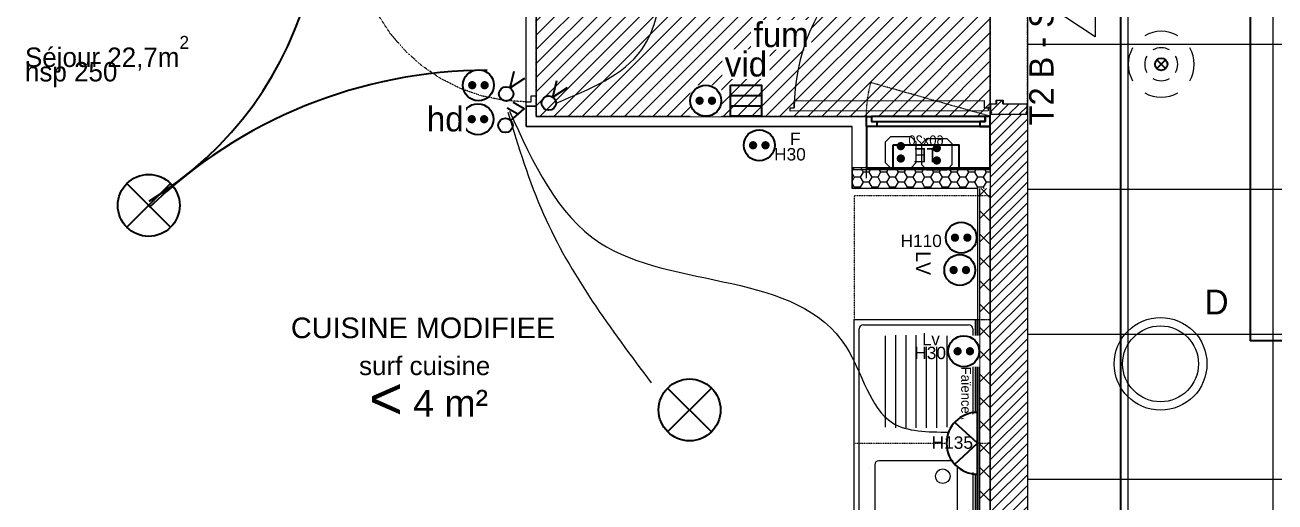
# Model space of a CAD drawing. Header units: centimetres. Extents: x 2191 to 12545, y -680 to 18662.
# Drawn here: x 7944 to 8550, y 8177 to 8408 of the extents above; entities that cross this region are included whole.
import ezdxf

# ---------------------------------------------------------------- set-up
doc = ezdxf.new("R2010")
doc.units = ezdxf.units.CM
for name, pattern in [('Style de ligne -11', [0.347222, 0.20828, -0.138942]), ('Style de ligne -13', [0.147638, 0.098425, -0.049213]), ('Style de ligne -18', [0.164042, 0.054681, -0.109361]), ('Style de ligne -5', [0.20828, 0.069425, -0.138855]), ('VW-01', [0.41656, 0.20828, -0.20828])]:
    doc.linetypes.add(name, pattern=pattern)
for name, color, linetype in [('B Aménagement intérieur', 252, 'Continuous'), ('B faience', 252, 'Style de ligne -11'), ('B Faux plafonds', 252, 'Continuous'), ('B Faux plafonds_Hatch', 252, 'Continuous'), ('B GÈnÈral_Hatch', 252, 'Continuous'), ('B Général', 252, 'Continuous'), ('C ANNOTATIONS-prestations', 252, 'Continuous'), ('C ANNOTATIONS-prestations_Hatch', 252, 'Continuous'), ('C ANNOTATIONS-texte', 252, 'Continuous'), ('D SURFACES-shab', 252, 'Continuous'), ('F REMPLISSAGE-TE', 252, 'Continuous'), ('F REMPLISSAGE-TE_Hatch', 252, 'Continuous')]:
    doc.layers.add(name, color=color, linetype=linetype)
for name, color, linetype, lineweight in [('prlm-ELEC-CFA', 1, 'Continuous', 25), ('prlm-ELEC-CFO', 1, 'Continuous', 25), ('prlm-ELEC-SSI', 6, 'Continuous', 25), ('prlm-GAZ', 2, 'Continuous', 25)]:
    doc.layers.add(name, color=color, linetype=linetype, lineweight=lineweight)
doc.styles.add('Arial', font='arial.ttf')
doc.styles.add('Eurostile', font='Eurosti.TTF')
doc.styles.add('Eurostile (bold)', font='Eurostib.TTF')
doc.styles.add('Eurostile (italic)', font='Eurostib.TTF')
doc.styles.add('prlm-elec-cfa', font='comic.ttf', dxfattribs={"height": 12})
doc.styles.add('prlm-elec-cfo', font='comic.ttf', dxfattribs={"height": 12})
doc.styles.add('prlm-elec-ssi', font='comic.ttf', dxfattribs={"height": 12})
doc.styles.add('prlm-sejc', font='arial.ttf', dxfattribs={"height": 20})
pattern_1 = [(180, (-523.5337, 4890.0473), (-4.2613636, -2.4602994), [2.840909, -5.6818181]), (300, (-523.5337, 4890.0473), (4.2613636, -2.4602994), [2.840909, -5.6818181]), (240, (-526.3746, 4885.1267), (-9e-09, -4.9205988), [2.840909, -5.6818181])]

# ---------------------------------------------------------------- blocks, each defined once
blk = doc.blocks.new('xi.VV')
at = {"layer": 'prlm-ELEC-CFO', "color": 0}
blk.add_lwpolyline([(6.95, 3.42), (0.01, -1.13), (1.91, 6.95)], dxfattribs=at)
blk.add_circle((-2, -4), 3.5, dxfattribs=at)
blk = doc.blocks.new('xi.VID')
at = {"layer": 'prlm-ELEC-CFA', "color": 0, "linetype": 'ByBlock', "lineweight": -2, "flags": 128}
blk.add_lwpolyline([(-7.5, 7.5), (7.5, 7.5), (7.5, -7.5), (-7.5, -7.5)], close=True, dxfattribs=at)
at = {"layer": 'prlm-ELEC-CFA', "color": 0}
for points in [[(-7.5, 2.5), (7.5, 2.5)], [(-7.5, -2.5), (7.5, -2.5)]]:
    blk.add_lwpolyline(points, dxfattribs=at)
blk = doc.blocks.new('xi.PC')
at = {"color": 0, "lineweight": 5}
blk.add_wipeout([(-7.5, -7.5), (7.5, -7.5), (7.5, 7.5), (-7.5, 7.5)], dxfattribs=at).dxf.layer = 'prlm-ELEC-CFO'
at = {"layer": 'prlm-ELEC-CFO', "color": 0, "linetype": 'ByBlock', "lineweight": 5, "const_width": 2}
for points in [[(-4, 0, 1), (-2, 0, 1)], [(2, 0, 1), (4, 0, 1)]]:
    blk.add_lwpolyline(points, format="xyb", close=True, dxfattribs=at)
at = {"layer": 'prlm-ELEC-CFO', "color": 0, "linetype": 'ByBlock', "lineweight": -2}
blk.add_circle((0, 0), 7.5, dxfattribs=at)
blk = doc.blocks.new('xi.PCGTL')
at = {"layer": 'prlm-ELEC-CFO', "color": 0, "lineweight": 0}
blk.add_lwpolyline([(-7.5, -5), (-5, -7.5), (5, -7.5), (7.5, -5), (7.5, 5), (5, 7.5), (-5, 7.5), (-7.5, 5)], close=True, dxfattribs=at)
at = {"layer": 'prlm-ELEC-CFO', "color": 0, "linetype": 'ByBlock', "lineweight": 5, "const_width": 2}
for points in [[(-4, 0, 1), (-2, 0, 1)], [(2, 0, 1), (4, 0, 1)]]:
    blk.add_lwpolyline(points, format="xyb", close=True, dxfattribs=at)
blk = doc.blocks.new('xi.4m²')
at = {"color": 0}
blk.add_wipeout([(-34.54, 20.54), (34.54, 20.54), (34.54, -20.54), (-34.54, -20.54)], dxfattribs=at).dxf.layer = 'prlm-ELEC-CFO'
at = {"layer": 'prlm-ELEC-CFO', "color": 0, "attachment_point": 6, "line_spacing_factor": 0.8, "style": 'prlm-sejc'}
for s, insert, char_height in [('surf cuisine', (30.36, 8.9), 9), ('4 m²', (29.31, -9.19), 13)]:
    blk.add_mtext(s, dxfattribs=dict(at, insert=insert, char_height=char_height))
at = {"layer": 'prlm-ELEC-CFO', "color": 0, "style": 'prlm-sejc', "flags": 8}
blk.add_attdef('?', (-28.3, -16.79), '', height=20, dxfattribs=at)
blk = doc.blocks.new('xi.ECAP')
at = {"color": 0}
blk.add_wipeout([(-15, 0), (-10.13, 11.06), (0, 15), (10.13, 11.06), (15, 0)], dxfattribs=at).dxf.layer = 'prlm-ELEC-CFO'
at = {"layer": 'prlm-ELEC-CFO', "color": 0, "linetype": 'ByBlock', "lineweight": -2, "flags": 128}
blk.add_lwpolyline([(15, 0, 1), (-15, 0)], format="xyb", close=True, dxfattribs=at)
at = {"layer": 'prlm-ELEC-CFO', "color": 0}
blk.add_lwpolyline([(-10.13, 11.06), (0, 0), (10.13, 11.06)], dxfattribs=at)
blk = doc.blocks.new('xi.PTCE')
at = {"layer": 'prlm-ELEC-CFO', "color": 0}
for points in [[(-10.61, 10.61), (10.61, -10.61)], [(10.61, 10.61), (-10.61, -10.61)]]:
    blk.add_lwpolyline(points, dxfattribs=at)
at = {"layer": 'prlm-ELEC-CFO', "color": 0, "linetype": 'ByBlock'}
blk.add_circle((0, 0), 15, dxfattribs=at)
blk = doc.blocks.new('xi.DA')
at = {"layer": 'prlm-ELEC-CFO', "color": 0}
for points in [[(0.61, -1.67), (7.04, 4.05), (1.81, 7.01)], [(4.05, 1.39), (-1.17, 4.34)]]:
    blk.add_lwpolyline(points, dxfattribs=at)
blk.add_circle((-2, -4), 3.5, dxfattribs=at)
blk = doc.blocks.new('xi.PCHD')
at = {"color": 0, "lineweight": 5}
blk.add_wipeout([(-7.5, -7.5), (7.5, -7.5), (7.5, 7.5), (-7.5, 7.5)], dxfattribs=at).dxf.layer = 'prlm-ELEC-CFO'
at = {"layer": 'prlm-ELEC-CFO', "color": 0, "linetype": 'ByBlock', "lineweight": 5, "const_width": 2}
for points in [[(-4, 0, 1), (-2, 0, 1)], [(2, 0, 1), (4, 0, 1)]]:
    blk.add_lwpolyline(points, format="xyb", close=True, dxfattribs=at)
at = {"layer": 'prlm-ELEC-CFO', "color": 0, "linetype": 'ByBlock', "lineweight": -2}
blk.add_circle((0, 0), 7.5, dxfattribs=at)
blk = doc.blocks.new('xi.LV')
at = {"color": 0, "lineweight": 5}
blk.add_wipeout([(-7.5, -7.5), (7.5, -7.5), (7.5, 7.5), (-7.5, 7.5)], dxfattribs=at).dxf.layer = 'prlm-ELEC-CFO'
at = {"layer": 'prlm-ELEC-CFO', "color": 0, "linetype": 'ByBlock', "lineweight": 5, "const_width": 2}
for points in [[(-4, 0, 1), (-2, 0, 1)], [(2, 0, 1), (4, 0, 1)]]:
    blk.add_lwpolyline(points, format="xyb", close=True, dxfattribs=at)
at = {"layer": 'prlm-ELEC-CFO', "color": 0, "linetype": 'ByBlock', "lineweight": -2}
blk.add_circle((0, 0), 7.5, dxfattribs=at)
blk = doc.blocks.new('xi.lumD')
at = {"layer": 'prlm-ELEC-CFO', "color": 0, "linetype": 'ByBlock', "lineweight": 13}
for radius in [22.49, 18.39]:
    blk.add_circle((0, 0), radius, dxfattribs=at)
blk = doc.blocks.new('xi.dm8')
at = {"layer": 'prlm-ELEC-CFO', "color": 0}
for points in [[(-2.12, 2.12), (2.12, -2.12)], [(2.12, 2.12), (-2.12, -2.12)]]:
    blk.add_lwpolyline(points, dxfattribs=at)
blk.add_circle((0, 0), 3, dxfattribs=at)
at = {"layer": 'prlm-ELEC-CFO', "color": 0, "lineweight": 13}
for radius, start, end in [(16, 60, 120), (16, 150, 210), (8, 60, 120), (16, 330, 30), (8, 150, 210), (8, 330, 30), (8, 240, 300), (16, 240, 300)]:
    blk.add_arc((0, 0), radius, start, end, dxfattribs=at)
blk = doc.blocks.new('Groupe-129-1')
at = {"layer": 'B Général', "flags": 128}
for points in [[(-31.46, -5.77), (-31.46, -0.77), (-28.96, -0.77), (-28.96, -3.27), (-26.46, -3.27), (-26.46, -5.77)], [(26.04, -0.77), (26.04, -3.27), (-28.96, -3.27), (-28.96, -0.77)], [(28.54, -5.77), (28.54, -0.77), (26.04, -0.77), (26.04, -3.27), (23.54, -3.27), (23.54, -5.77)]]:
    blk.add_lwpolyline(points, close=True, dxfattribs=at)
blk = doc.blocks.new('TE')
at = {"layer": 'B Général', "color": 7, "linetype": 'Style de ligne -5', "lineweight": 5}
blk.add_line((-31.46, -0.77), (26.39, 15.56), dxfattribs=at)
at = {"layer": 'B Général', "flags": 128}
blk.add_lwpolyline([(28.54, -5.77), (28.54, -25.77), (-31.46, -25.77), (-31.46, -5.77)], close=True, dxfattribs=at)
at = {"layer": 'B Général', "color": 7, "flags": 128}
blk.add_lwpolyline([(15.79, -14.77), (15.79, -25.77), (-16.46, -25.77), (-16.46, -14.77)], close=True, dxfattribs=at)
at = {"layer": 'B Général', "color": 7, "linetype": 'Style de ligne -5', "lineweight": 5}
blk.add_arc((-34.54, -0.77), 63.08, 359.99679, 14.9984, dxfattribs=at)
at = {"layer": 'B Général', "color": 7}
blk.add_blockref('Groupe-129-1', (0, 0), dxfattribs=at)
at = {"layer": 'B Général', "insert": (-0.34, -16.07), "char_height": 7.059, "width": 32.25, "attachment_point": 2, "line_spacing_factor": 0.894142, "style": 'Eurostile'}
blk.add_mtext('TE ', dxfattribs=at)
at = {"layer": 'C ANNOTATIONS-prestations', "insert": (-0.34, -14.77), "char_height": 4.706, "width": 32.25, "attachment_point": 8, "line_spacing_factor": 0.894142, "style": 'Eurostile'}
blk.add_mtext('60x20', dxfattribs=at)

msp = doc.modelspace()

# ---------------------------------------------------------------- hatches: boundary and pattern name
at = {"layer": 'B Faux plafonds_Hatch', "linetype": 'Continuous', "lineweight": 5, "true_color": 0xaaaaaa}
h = msp.add_hatch(dxfattribs=at)
h.set_pattern_fill('F_P__SOFFITE', color=253, style=0, pattern_type=2)
h.set_pattern_definition([(45, (-631.1073, 4809.249), (-3.5277778, 3.3072917), [])])
h.paths.add_polyline_path([(8411.69, 8363.92), (8411.69, 8628.51), (8261.69, 8628.51), (8261.69, 8699.81), (8191.69, 8699.81), (8191.69, 8363.92)])
at = {"layer": 'B GÈnÈral_Hatch', "linetype": 'Continuous', "lineweight": 5}
h = msp.add_hatch(dxfattribs=at)
h.set_pattern_fill('50_BETON', style=0, pattern_type=2)
h.set_pattern_definition([(45, (0, 0), (2.4253472, -2.6458333), [])])
edge = h.paths.add_edge_path()
edge.add_line((8429.64, 8364.92), (8429.06, 8365.58))
edge.add_line((8429.06, 8365.58), (8429.05, 8365.59))
edge.add_arc((8429.2, 8365.72), 0.2, 138.99091, 221.00909, ccw=False)
edge.add_line((8429.05, 8365.85), (8429.06, 8365.86))
edge.add_line((8429.06, 8365.86), (8429.55, 8366.42))
edge.add_line((8429.55, 8366.42), (8429.55, 8366.42))
edge.add_arc((8429.51, 8366.45), 0.05, 318.99091, 360)
edge.add_line((8429.56, 8366.45), (8429.56, 8366.46))
edge.add_line((8429.56, 8366.46), (8429.56, 8369.82))
edge.add_line((8429.56, 8369.82), (8429.56, 8369.82))
edge.add_arc((8429.52, 8369.82), 0.0435, 0, 90)
edge.add_line((8429.52, 8369.87), (8417.99, 8369.87))
edge.add_arc((8417.99, 8370.04), 0.174, 180, 270, ccw=False)
edge.add_line((8417.82, 8370.04), (8417.82, 8370.07))
edge.add_line((8417.82, 8370.07), (8417.82, 8371.62))
edge.add_line((8417.82, 8371.62), (8417.82, 8371.62))
edge.add_arc((8417.78, 8371.62), 0.0435, 0, 90)
edge.add_line((8417.78, 8371.67), (8414.73, 8371.67))
edge.add_arc((8414.73, 8371.62), 0.0435, 90, 180)
edge.add_line((8414.69, 8371.62), (8414.69, 8371.62))
edge.add_line((8414.69, 8371.62), (8414.69, 8370.07))
edge.add_line((8414.69, 8370.07), (8414.69, 8370.04))
edge.add_arc((8414.52, 8370.04), 0.174, 270, 360, ccw=False)
edge.add_line((8414.52, 8369.87), (8411.86, 8369.87))
edge.add_arc((8411.86, 8369.82), 0.0435, 90, 180)
edge.add_line((8411.82, 8369.82), (8411.82, 8369.82))
edge.add_line((8411.82, 8369.82), (8411.82, 8366.46))
edge.add_line((8411.82, 8366.46), (8411.82, 8366.45))
edge.add_arc((8411.87, 8366.45), 0.05, 180, 221.00909)
edge.add_line((8411.83, 8366.42), (8411.83, 8366.42))
edge.add_line((8411.83, 8366.42), (8412.32, 8365.86))
edge.add_line((8412.32, 8365.86), (8412.32, 8365.86))
edge.add_arc((8412.17, 8365.72), 0.2, -36.90332, 41.00909, ccw=False)
edge.add_line((8412.33, 8365.6), (8412.32, 8365.59))
edge.add_line((8412.32, 8365.59), (8411.88, 8365.08))
edge.add_line((8411.88, 8365.08), (8411.88, 8365.08))
edge.add_line((8411.88, 8365.08), (8411.74, 8364.92))
edge.add_line((8411.74, 8364.92), (8429.64, 8364.92))
h = msp.add_hatch(dxfattribs=at)
h.set_pattern_fill('50_BETON', style=0, pattern_type=2)
h.set_pattern_definition([(45, (-631.1073, 4809.0284), (2.4253472, -2.6458333), [])])
h.paths.add_polyline_path([(8411.69, 7856.22), (8429.69, 7874.22), (8429.69, 8364.92), (8411.69, 8364.92)])
h = msp.add_hatch(dxfattribs=at)
h.set_pattern_fill('PSE', angle=180, style=0, pattern_type=2)
h.set_pattern_definition(pattern_1)
h.paths.add_polyline_path([(8411.69, 8338.92), (8411.69, 8328.92), (8344.69, 8328.92), (8344.69, 8338.92)])
at = {"layer": 'B GÈnÈral_Hatch', "linetype": 'Continuous', "lineweight": 5, "true_color": 0x808080}
h = msp.add_hatch(dxfattribs=at)
h.set_pattern_fill('02_ISOLANT', color=8, angle=90, style=0, pattern_type=2)
h.set_pattern_definition([(135, (-631.107, 4809.0284), (-5.656854, -5.656854), []), (225, (-631.107, 4809.0284), (-5.656854, 5.656854), [])])
h.paths.add_polyline_path([(8406.69, 8145.42), (8411.69, 8145.42), (8411.69, 8328.92), (8406.69, 8328.92)])
at = {"layer": 'C ANNOTATIONS-prestations_Hatch', "linetype": 'Continuous', "lineweight": 9, "true_color": 0x989898}
h = msp.add_hatch(dxfattribs=at)
h.set_pattern_fill('DALETTES TERRASSE 50X50', color=252, scale=1.406016, style=0, pattern_type=2)
h.set_pattern_definition([(0, (8900.25, 8961.325), (4e-15, -70.3008), []), (270, (8900.25, 8961.325), (70.3008, 0), [])])
h.paths.add_polyline_path([(8429.69, 9091.33), (8429.69, 7874.22), (8559.69, 7874.22), (8559.69, 8360.42), (8583.34, 8360.42), (8583.34, 8525.42), (8558.38, 8525.42), (8558.38, 8946.42), (9181.69, 8946.42), (9181.69, 8961.44), (10800.34, 8961.33), (10800.34, 9091.33)])
at = {"layer": 'F REMPLISSAGE-TE_Hatch', "linetype": 'Continuous', "lineweight": 5}
h = msp.add_hatch(dxfattribs=at)
h.set_pattern_fill('PSE', angle=180, style=0, pattern_type=2)
h.set_pattern_definition(pattern_1)
h.paths.add_polyline_path([(8411.69, 8337.92), (8411.69, 8338.92), (8344.69, 8338.92), (8344.69, 8337.92)])
h = msp.add_hatch(dxfattribs=at)
h.set_pattern_fill('PSE', angle=180, style=0, pattern_type=2)
h.set_pattern_definition(pattern_1)
h.paths.add_polyline_path([(8411.69, 8328.92), (8411.69, 8337.92), (8344.69, 8337.92), (8344.69, 8328.92)])

# ---------------------------------------------------------------- linework, layer by layer
at = {"layer": 'B faience', "flags": 128}
msp.add_lwpolyline([(8344.69, 8146.42), (8404.69, 8146.42), (8404.69, 8265.42)], dxfattribs=at)
at = {"layer": 'B Faux plafonds', "color": 7, "linetype": 'VW-01', "lineweight": 5, "flags": 128}
msp.add_lwpolyline([(8411.69, 8363.92), (8411.69, 8628.51), (8261.69, 8628.51), (8261.69, 8699.81), (8191.69, 8699.81), (8191.69, 8363.92)], close=True, dxfattribs=at)
at = {"layer": 'B Faux plafonds', "color": 154, "linetype": 'VW-01', "lineweight": 5, "true_color": 0x0053a6, "flags": 128}
msp.add_lwpolyline([(8191.69, 8483.92), (8411.69, 8483.92), (8411.69, 8363.92), (8191.69, 8363.92)], close=True, dxfattribs=at)
at = {"layer": 'B Général', "linetype": 'Style de ligne -13', "lineweight": 5}
for p, q in [((8411.69, 8369.82), (8411.69, 8463.22)), ((8429.69, 8369.82), (8429.69, 8463.22))]:
    msp.add_line(p, q, dxfattribs=at)
at = {"layer": 'B Général', "color": 49, "linetype": 'Continuous', "lineweight": 5}
for p, q in [((8462.54, 8430.52), (8462.54, 8402.52)), ((8462.54, 8402.52), (8441.19, 8416.52))]:
    msp.add_line(p, q, dxfattribs=at)
at = {"layer": 'B Général', "linetype": 'Style de ligne -18', "lineweight": 5}
for p, q in [((8120.84, 8404.17), (8114.81, 8413.42)), ((8128, 8395.81), (8120.84, 8404.17)), ((8136.16, 8388.48), (8128, 8395.81)), ((8145.19, 8382.31), (8136.16, 8388.48)), ((8186.69, 8370.92), (8175.86, 8371.64))]:
    msp.add_line(p, q, dxfattribs=at)
at = {"layer": 'B Général', "color": 7, "linetype": 'Continuous', "lineweight": 13}
for p, q in [((8186.69, 8368.92), (8186.69, 8358.92)), ((8191.69, 8368.92), (8191.69, 8363.92)), ((8191.69, 8363.92), (8351.69, 8363.92)), ((8186.69, 8358.92), (8344.69, 8358.92)), ((8344.69, 8338.92), (8344.69, 8328.92)), ((8411.69, 8338.92), (8344.69, 8338.92)), ((8411.69, 8338.92), (8411.69, 8328.92)), ((8405.69, 8328.92), (8344.69, 8328.92)), ((8405.69, 8145.42), (8405.69, 8328.92)), ((8411.69, 8145.42), (8411.69, 8328.92))]:
    msp.add_line(p, q, dxfattribs=at)
at = {"layer": 'B Général', "color": 7, "linetype": 'Continuous', "lineweight": 5}
for p, q in [((8186.69, 8368.92), (8186.69, 8358.92)), ((8186.69, 8368.92), (8191.69, 8368.92)), ((8191.69, 8368.92), (8191.69, 8363.92)), ((8314.69, 8366.5), (8314.69, 8368)), ((8314.69, 8368), (8316.69, 8368)), ((8410.69, 8366.52), (8314.69, 8366.5)), ((8316.69, 8371.5), (8408.69, 8371.52)), ((8316.69, 8368), (8316.69, 8371.5)), ((8408.69, 8371.52), (8408.69, 8368.02)), ((8408.69, 8368.02), (8410.69, 8368.02)), ((8410.69, 8368.02), (8410.69, 8366.52)), ((8191.69, 8363.92), (8351.69, 8363.92)), ((8351.69, 8333.92), (8351.69, 8363.92)), ((8351.69, 8333.92), (8351.69, 8363.92)), ((8411.69, 8364.92), (8411.69, 8079.42)), ((8411.69, 8364.92), (8429.69, 8364.92)), ((8429.69, 8364.92), (8429.69, 7874.22)), ((8186.69, 8358.92), (8344.69, 8358.92)), ((8344.69, 8333.92), (8344.69, 8358.92)), ((8344.69, 8333.92), (8344.69, 8358.92)), ((8405.69, 8145.42), (8405.69, 8328.92)), ((8406.69, 8145.42), (8406.69, 8328.92)), ((8411.69, 8145.42), (8411.69, 8328.92)), ((8348.19, 8149.92), (8348.19, 8260.92)), ((8350.19, 8262.92), (8401.19, 8262.92)), ((8360.69, 8257.54), (8360.69, 8213.3)), ((8365.69, 8257.92), (8365.69, 8212.92)), ((8370.69, 8257.92), (8370.69, 8212.92)), ((8375.69, 8257.92), (8375.69, 8212.92)), ((8380.69, 8257.92), (8380.69, 8212.92)), ((8385.69, 8257.92), (8385.69, 8212.92)), ((8390.69, 8257.54), (8390.69, 8213.3)), ((8403.19, 8260.92), (8403.19, 8149.92)), ((8353.22, 8193.15), (8353.22, 8193.15))]:
    msp.add_line(p, q, dxfattribs=at)
at = {"layer": 'B Général', "color": 7, "linetype": 'Continuous', "lineweight": 18}
for p, q in [((8411.69, 8364.92), (8411.69, 8079.42)), ((8429.69, 8364.92), (8429.69, 7874.22))]:
    msp.add_line(p, q, dxfattribs=at)
at = {"layer": 'B Général', "color": 7, "linetype": 'Style de ligne -13', "lineweight": 5}
for p, q in [((8345.69, 8325.42), (8345.69, 8265.42)), ((8405.69, 8325.42), (8345.69, 8325.42)), ((8405.69, 8265.42), (8405.69, 8325.42)), ((8345.69, 8265.42), (8405.69, 8265.42))]:
    msp.add_line(p, q, dxfattribs=at)
at = {"layer": 'B Général', "color": 7, "linetype": 'Continuous', "lineweight": 5, "flags": 128}
for points in [[(8186.69, 8368.92), (8186.69, 8370.92), (8189.19, 8370.92), (8189.19, 8373.92), (8191.69, 8373.92), (8191.69, 8368.92), (8191.69, 8368.92), (8191.69, 8368.92), (8187.4, 8368.92), (8187.4, 8368.92)], [(8405.69, 8265.42), (8405.69, 8145.42), (8345.69, 8145.42), (8345.69, 8265.42)]]:
    msp.add_lwpolyline(points, close=True, dxfattribs=at)
at = {"layer": 'B Général', "linetype": 'Continuous', "lineweight": 5, "flags": 128}
msp.add_lwpolyline([(8411.86, 8370.02), (8414.52, 8370.02, 0.414214), (8414.56, 8370.06), (8414.56, 8370.07), (8414.56, 8371.62), (8414.56, 8371.64, -0.414214), (8414.73, 8371.82), (8417.78, 8371.82, -0.414214), (8417.95, 8371.64), (8417.95, 8371.62), (8417.95, 8370.07), (8417.95, 8370.06, 0.414214), (8417.99, 8370.02), (8429.52, 8370.02, -0.414214), (8429.69, 8369.84), (8429.69, 8369.82), (8429.69, 8366.46), (8429.69, 8366.45, -0.18087), (8429.64, 8366.32), (8429.64, 8366.31), (8429.15, 8365.76), (8429.15, 8365.76, 0.373975), (8429.15, 8365.69), (8429.15, 8365.69), (8429.73, 8365.02), (8429.64, 8364.92), (8429.06, 8365.58), (8429.05, 8365.59, -0.373975), (8429.05, 8365.85), (8429.06, 8365.86), (8429.55, 8366.42), (8429.55, 8366.42, 0.18087), (8429.56, 8366.45), (8429.56, 8366.46), (8429.56, 8369.82), (8429.56, 8369.82, 0.414214), (8429.52, 8369.87), (8417.99, 8369.87, -0.414214), (8417.82, 8370.04), (8417.82, 8370.07), (8417.82, 8371.62), (8417.82, 8371.62, 0.414214), (8417.78, 8371.67), (8414.73, 8371.67, 0.414214), (8414.69, 8371.62), (8414.69, 8371.62), (8414.69, 8370.07), (8414.69, 8370.04, -0.414214), (8414.52, 8369.87), (8411.86, 8369.87, 0.414214), (8411.82, 8369.82), (8411.82, 8369.82), (8411.82, 8366.46), (8411.82, 8366.45, 0.18087), (8411.83, 8366.42), (8411.83, 8366.42), (8412.32, 8365.86), (8412.32, 8365.86, -0.353689), (8412.33, 8365.6), (8412.32, 8365.59), (8411.88, 8365.08), (8411.88, 8365.08), (8411.74, 8364.92), (8411.65, 8365.02), (8412.18, 8365.64, 0.385556), (8412.23, 8365.75), (8412.22, 8365.76), (8411.74, 8366.31), (8411.74, 8366.32, -0.18087), (8411.69, 8366.45), (8411.69, 8366.46), (8411.69, 8369.82), (8411.69, 8369.84, -0.414214)], format="xyb", close=True, dxfattribs=at)
at = {"layer": 'B Général', "color": 7, "linetype": 'Style de ligne -13', "lineweight": 5, "flags": 128}
for points in [[(8405.69, 8265.42), (8411.69, 8265.42), (8411.69, 8325.42), (8405.69, 8325.42)], [(8405.69, 8265.42), (8411.69, 8265.42), (8411.69, 8205.42), (8405.69, 8205.42)]]:
    msp.add_lwpolyline(points, dxfattribs=at)
msp.add_lwpolyline([(8405.69, 8265.42), (8405.69, 8205.42), (8345.69, 8205.42), (8345.69, 8265.42)], close=True, dxfattribs=at)
at = {"layer": 'B Général', "color": 7, "linetype": 'Style de ligne -5', "lineweight": 5, "flags": 128}
msp.add_lwpolyline([(8405.69, 8265.42), (8411.69, 8265.42), (8411.69, 8145.42), (8405.69, 8145.42)], dxfattribs=at)
at = {"layer": 'B Général', "color": 7, "linetype": 'Continuous', "lineweight": 5, "flags": 128}
for points in [[(8393.69, 8197.02), (8357.69, 8197.02, 0.414212), (8355.69, 8195.02), (8355.69, 8155.87, 0.198914), (8356.27, 8154.45, 0.198914), (8357.69, 8153.87), (8393.69, 8153.87, 0.414214), (8395.69, 8155.87)], [(8393.69, 8197.02, -0.414212), (8395.69, 8195.02), (8395.69, 8155.82)]]:
    msp.add_lwpolyline(points, format="xyb", dxfattribs=at)
at = {"layer": 'B Général', "linetype": 'Continuous', "lineweight": 5}
msp.add_circle((8411.19, 8368.02), 0.5, dxfattribs=at)
at = {"layer": 'B Général', "color": 7, "linetype": 'Continuous', "lineweight": 5}
for centre, start, end in [((8350.19, 8260.92), 90, 180), ((8401.19, 8260.92), 0, 90)]:
    msp.add_arc(centre, 2, start, end, dxfattribs=at)
msp.add_ellipse((8388.69, 8189.52), major_axis=(0, -3.54), ratio=1, dxfattribs=at)
at = {"layer": 'C ANNOTATIONS-prestations', "color": 7, "linetype": 'Continuous', "lineweight": 5, "flags": 128}
msp.add_lwpolyline([(8429.69, 9091.33), (8429.69, 7874.22), (8559.69, 7874.22), (8559.69, 8360.42), (8583.34, 8360.42), (8583.34, 8525.42), (8558.38, 8525.42), (8558.38, 8946.42), (9181.69, 8946.42), (9181.69, 8961.44), (10800.34, 8961.33), (10800.34, 9091.33)], close=True, dxfattribs=at)
at = {"layer": 'D SURFACES-shab', "color": 1, "lineweight": 18, "true_color": 0xff0000, "flags": 128}
for points in [[(8186.69, 8558.51), (7821.38, 8558.51), (7821.38, 8085.42), (8345.69, 8085.42), (8345.69, 8145.42), (8405.69, 8145.42), (8405.69, 8328.92), (8344.69, 8328.92), (8344.69, 8358.92), (8186.69, 8358.92)], [(8261.69, 8493.61), (8261.69, 8558.56), (8191.69, 8558.45), (8191.69, 8363.92), (8411.69, 8363.92), (8411.69, 8493.61)]]:
    msp.add_lwpolyline(points, close=True, dxfattribs=at)
at = {"layer": 'F REMPLISSAGE-TE', "color": 7, "linetype": 'Continuous', "lineweight": 5}
msp.add_line((8411.69, 8337.92), (8344.69, 8337.92), dxfattribs=at)
msp.add_line((8411.69, 8337.92), (8344.69, 8337.92), dxfattribs=at)
at = {"layer": 'prlm-ELEC-CFO', "lineweight": 25}
msp.add_arc((7913.82, 8471.2), 173.64, 301.31696, 30.60576, dxfattribs=at)
at = {"layer": 'prlm-ELEC-CFO', "lineweight": 13}
for points in [[(8201.23, 8370.38), (8242.77, 8396.26), (8254.2, 8432.29)], [(8177.88, 8365.96), (8195.16, 8316.54), (8247.4, 8234.69)]]:
    msp.add_spline(points, degree=3, dxfattribs=at)
at = {"layer": 'prlm-GAZ'}
for points in [[(8368.21, 8011.28), (8474.99, 8010.55), (8474.99, 9001.76), (8663.25, 9001.76), (8752.65, 8893.54)], [(8752.65, 8893.54), (8651.03, 8979.33), (8537.65, 8979.33), (8537.65, 8255.35), (8611.23, 8255.35)]]:
    msp.add_lwpolyline(points, dxfattribs=at)

# ---------------------------------------------------------------- block references
at = {"layer": 'B Aménagement intérieur', "color": 7, "xscale": -1}
msp.add_blockref('TE', (8380.23, 8364.69), dxfattribs=at)
at = {"layer": 'prlm-ELEC-CFA'}
msp.add_blockref('xi.VID', (8293.3, 8371.48), dxfattribs=at)
at = {"layer": 'prlm-ELEC-CFO'}
for name, p in [('xi.dm8', (8494.55, 8389.16)), ('xi.VV', (8179.07, 8378.79)), ('xi.VV', (8199.73, 8374.36)), ('xi.DA', (8178.73, 8363.55)), ('xi.PTCE', (8003.84, 8320.75)), ('xi.PTCE', (8265.95, 8221.62))]:
    msp.add_blockref(name, p, dxfattribs=at)
at = {"layer": 'prlm-ELEC-CFO', "rotation": 90}
for name, p in [('xi.PCGTL', (8368.32, 8346.48)), ('xi.PCGTL', (8385.8, 8345.53)), ('xi.lumD', (8494.21, 8243.97))]:
    msp.add_blockref(name, p, dxfattribs=at)

# ---------------------------------------------------------------- texts
at = {"layer": 'B Général', "color": 7, "insert": (8379.28, 8292.77), "char_height": 7.059, "attachment_point": 5, "rotation": 270, "line_spacing_factor": 0.894142, "style": 'Eurostile'}
msp.add_mtext('LV', dxfattribs=at)
at = {"layer": 'C ANNOTATIONS-prestations', "insert": (7943.86, 8390.25), "char_height": 9.412, "width": 106.0944, "attachment_point": 1, "line_spacing_factor": 0.894142, "style": 'Eurostile'}
msp.add_mtext('hsp 250', dxfattribs=at)
at = {"layer": 'C ANNOTATIONS-prestations', "insert": (8402.32, 8242.56), "char_height": 4.706, "attachment_point": 1, "rotation": 270, "line_spacing_factor": 0.894142, "style": 'Eurostile (italic)'}
msp.add_mtext('Faïence ht: 60cm', dxfattribs=at)
at = {"layer": 'C ANNOTATIONS-texte', "color": 7, "insert": (8430.58, 8401.56), "char_height": 11.765, "width": 200.4701, "attachment_point": 2, "rotation": 90, "line_spacing_factor": 0.894142, "style": 'Eurostile (bold)'}
msp.add_mtext('T2{\\fEurostile|b0|i0|c0|p0; }B {\\fEurostile|b0|i0|c0|p0;- S303}', dxfattribs=at)
at = {"layer": 'C ANNOTATIONS-texte', "insert": (7943.86, 8402.91), "char_height": 9.412, "width": 108.0523, "attachment_point": 1, "line_spacing_factor": 0.894142, "style": 'Eurostile'}
msp.add_mtext('Séjour 22,7m{\\H0.6667x;\\S2^ ;}', dxfattribs=at)
at = {"layer": 'prlm-ELEC-CFO', "lineweight": 25, "style": 'Arial'}
for s, p in [('F', (8314.63, 8350.02)), ('H110', (8368.19, 8300.58))]:
    msp.add_text(s, height=6, dxfattribs=at).set_placement(p)

# ---------------------------------------------------------------- next in the draw order: block references
at = {"layer": 'prlm-ELEC-CFO'}
for name, p in [('xi.PCHD', (8163.63, 8379.01)), ('xi.PC', (8273.82, 8371.48))]:
    msp.add_blockref(name, p, dxfattribs=at)
msp.add_blockref('xi.4m²', (8139.01, 8234.05), dxfattribs=at).add_auto_attribs({'?': '<'})
at = {"layer": 'prlm-ELEC-CFO', "rotation": 90}
msp.add_blockref('xi.ECAP', (8405.5, 8205.46), dxfattribs=at)

# ---------------------------------------------------------------- next in the draw order: texts
at = {"layer": 'prlm-ELEC-CFO', "lineweight": 20, "insert": (8521.4, 8279.92), "char_height": 12, "attachment_point": 2, "line_spacing_factor": 0.8, "style": 'prlm-elec-cfo', "bg_fill": 3, "box_fill_scale": 0.95, "bg_fill_color": 256, "bg_fill_transparency": 0}
msp.add_mtext('D', dxfattribs=at)
at = {"layer": 'prlm-ELEC-SSI', "lineweight": 20, "insert": (8310.36, 8403.39), "char_height": 12, "attachment_point": 5, "line_spacing_factor": 0.8, "style": 'prlm-elec-ssi', "bg_fill": 3, "box_fill_scale": 1.1, "bg_fill_color": 256, "bg_fill_transparency": 0}
msp.add_mtext('fum', dxfattribs=at)

# ---------------------------------------------------------------- next in the draw order: linework, layer by layer
at = {"layer": 'B Général', "linetype": 'Style de ligne -18', "lineweight": 5}
for p, q in [((8154.93, 8377.39), (8145.19, 8382.31)), ((8165.21, 8373.81), (8154.93, 8377.39))]:
    msp.add_line(p, q, dxfattribs=at)
at = {"layer": 'B Général', "color": 7, "linetype": 'Continuous', "lineweight": 5}
msp.add_arc((8411.19, 8368.02), 94.5, 88.76774, 180, dxfattribs=at)
at = {"layer": 'prlm-ELEC-CFO', "lineweight": 13}
msp.add_spline([(8178.71, 8366.38), (8222.43, 8302.68), (8341.81, 8252.22), (8364.3, 8215.4), (8391.51, 8210.87)], degree=3, dxfattribs=at)

# ---------------------------------------------------------------- next in the draw order: block references
at = {"layer": 'prlm-ELEC-CFO'}
msp.add_blockref('xi.PCHD', (8163.38, 8362.53), dxfattribs=at)

# ---------------------------------------------------------------- next in the draw order: texts
at = {"layer": 'prlm-ELEC-CFA', "lineweight": 20, "insert": (8293.3, 8389.14), "char_height": 12, "attachment_point": 5, "line_spacing_factor": 0.8, "style": 'prlm-elec-cfa', "bg_fill": 3, "box_fill_scale": 1.1, "bg_fill_color": 256, "bg_fill_transparency": 0}
msp.add_mtext('vid', dxfattribs=at)
at = {"layer": 'prlm-ELEC-CFO', "lineweight": 25, "style": 'Arial'}
for s, height, p in [('CUISINE MODIFIEE', 10, (8072.74, 8256.41)), ('H135', 6, (8383.29, 8202.79))]:
    msp.add_text(s, height=height, dxfattribs=at).set_placement(p)

# ---------------------------------------------------------------- next in the draw order: linework, layer by layer
at = {"layer": 'B Général', "linetype": 'Style de ligne -18', "lineweight": 5}
msp.add_line((8175.86, 8371.64), (8165.21, 8373.81), dxfattribs=at)

# ---------------------------------------------------------------- next in the draw order: block references
at = {"layer": 'prlm-ELEC-CFO'}
for name, p in [('xi.PC', (8299.74, 8349.9)), ('xi.PC', (8397.59, 8305.12)), ('xi.LV', (8398.85, 8250.07))]:
    msp.add_blockref(name, p, dxfattribs=at)

# ---------------------------------------------------------------- next in the draw order: texts
at = {"layer": 'prlm-ELEC-CFO', "lineweight": 20, "attachment_point": 5, "line_spacing_factor": 0.8, "style": 'prlm-elec-cfo', "bg_fill": 3, "box_fill_scale": 1.1, "bg_fill_color": 256, "bg_fill_transparency": 0}
for s, insert, char_height in [('hd', (8147.55, 8362.53), 12), ('Lv', (8382.95, 8255.95), 6)]:
    msp.add_mtext(s, dxfattribs=dict(at, insert=insert, char_height=char_height))

# ---------------------------------------------------------------- next in the draw order: linework, layer by layer
at = {"layer": 'prlm-ELEC-CFO', "lineweight": 25}
msp.add_arc((8167.87, 8151.31), 234.91, 89.99452, 134.21003, dxfattribs=at)

# ---------------------------------------------------------------- next in the draw order: block references
at = {"layer": 'prlm-ELEC-CFO'}
msp.add_blockref('xi.PC', (8396.93, 8289.42), dxfattribs=at)

# ---------------------------------------------------------------- next in the draw order: texts
at = {"layer": 'prlm-ELEC-CFO', "lineweight": 25, "style": 'Arial'}
for p in [(8306.92, 8342.53), (8374.87, 8246.26)]:
    msp.add_text('H30', height=6, dxfattribs=at).set_placement(p)

doc.saveas('drawing.dxf')
